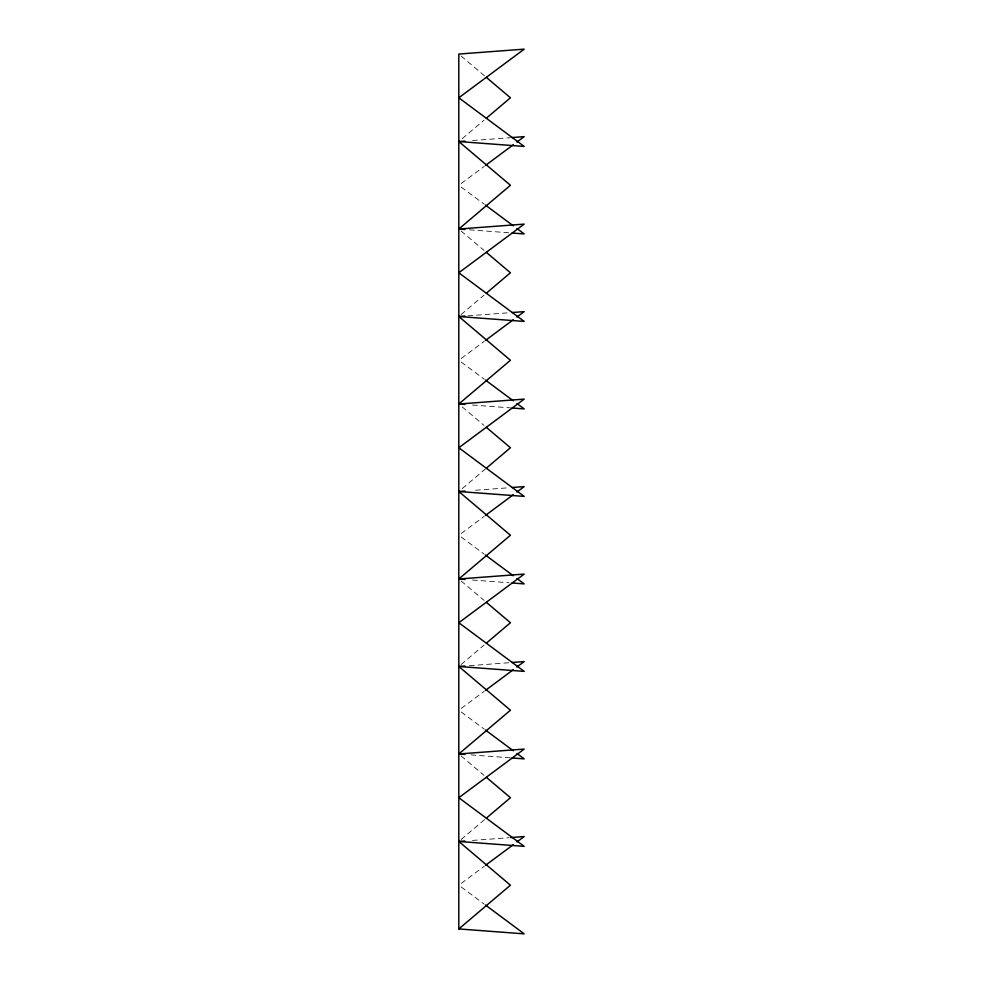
<?xml version="1.0" encoding="UTF-8"?>
<svg xmlns="http://www.w3.org/2000/svg" width="983" height="983" viewBox="0 0 983 983"><rect width="100%" height="100%" fill="white"/><g stroke="black" fill="none" stroke-linecap="round" stroke-linejoin="round"><path stroke-width="0.74" stroke-dasharray="4.92 3.69" d="M462.243 138.628L484.041 120.159M461.088 314.572L484.041 295.133M462.243 488.588L485.197 469.137M461.088 664.533L484.041 645.094M461.088 839.519L485.197 819.097M461.224 183.489L484.238 166.373M461.224 358.463L484.238 341.347M461.224 533.437L484.238 516.321M461.224 708.424L484.238 691.307M461.224 883.398L484.238 866.281M472.491 140.52L510.509 137.669M467.92 315.838L508.997 312.754M475.526 490.247L508.997 487.74M469.444 665.675L510.509 662.603M472.491 840.428L508.997 837.7M469.444 229.825L508.997 232.787M472.491 405.033L510.509 407.884M472.491 580.019L508.997 582.747M470.968 754.883L510.509 757.844M461.224 187.089L484.238 204.206M461.224 362.063L484.238 379.18M461.224 537.05L484.238 554.166M461.224 712.024L484.238 729.14M461.224 887.01L484.238 904.127M461.088 55.994L485.197 76.416M461.088 230.98L484.041 250.419M462.243 406.925L484.041 425.393M461.088 580.928L484.041 600.38M461.088 755.915L484.041 775.354"/><path stroke-width="1.47" d="M486.339 118.206L510.435 97.796L486.339 77.387M464.885 229.481L458.803 229.027L510.435 185.283L458.803 141.54L464.885 141.085M486.339 293.192L510.435 272.77L486.339 252.361M464.885 404.468L458.803 404.013L510.435 360.269L458.803 316.526L464.885 316.059M486.339 468.166L510.435 447.756L486.339 427.347M464.885 579.442L458.803 578.987L510.435 535.244L458.803 491.5L464.885 491.045M486.339 643.152L510.435 622.731L486.339 602.321M464.885 754.428L458.803 753.973L510.435 710.23L458.803 666.474L464.885 666.019M486.339 818.126L510.435 797.717L486.339 777.295M458.803 141.54L524.197 146.442L458.803 97.796L524.197 49.15L458.803 54.053L458.803 928.947L510.435 885.204L458.803 841.46L464.885 841.006M485.442 165.463L513.298 144.747M516.935 142.043L524.197 136.637L512.032 137.546M485.442 340.45L513.298 319.721M516.935 317.03L524.197 311.623L512.032 312.533M485.442 515.424L513.298 494.707M516.935 492.004L524.197 486.597L512.032 487.507M485.442 690.41L513.298 669.681M516.935 666.978L524.197 661.584L512.032 662.493M485.442 865.384L513.298 844.667M516.935 841.964L524.197 836.558L510.509 837.577M458.803 229.027L524.197 224.124L458.803 272.77L524.197 321.416L458.803 316.526M458.803 404.013L524.197 399.11L458.803 447.756L524.197 496.403L458.803 491.5M458.803 578.987L524.197 574.084L458.803 622.731L524.197 671.377L458.803 666.474M458.803 753.973L524.197 749.071L458.803 797.717L524.197 846.363L458.803 841.46M512.032 233.02L524.197 233.929L516.935 228.523M512.032 407.994L524.197 408.916L516.935 403.509M512.032 582.98L524.197 583.89L516.935 578.483M512.032 757.954L524.197 758.876L516.935 753.47M458.803 928.947L524.197 933.85L485.442 905.024M485.442 205.103L513.298 225.82M485.442 380.089L513.298 400.806M485.442 555.063L513.298 575.78M485.442 730.037L513.298 750.766"/></g></svg>
